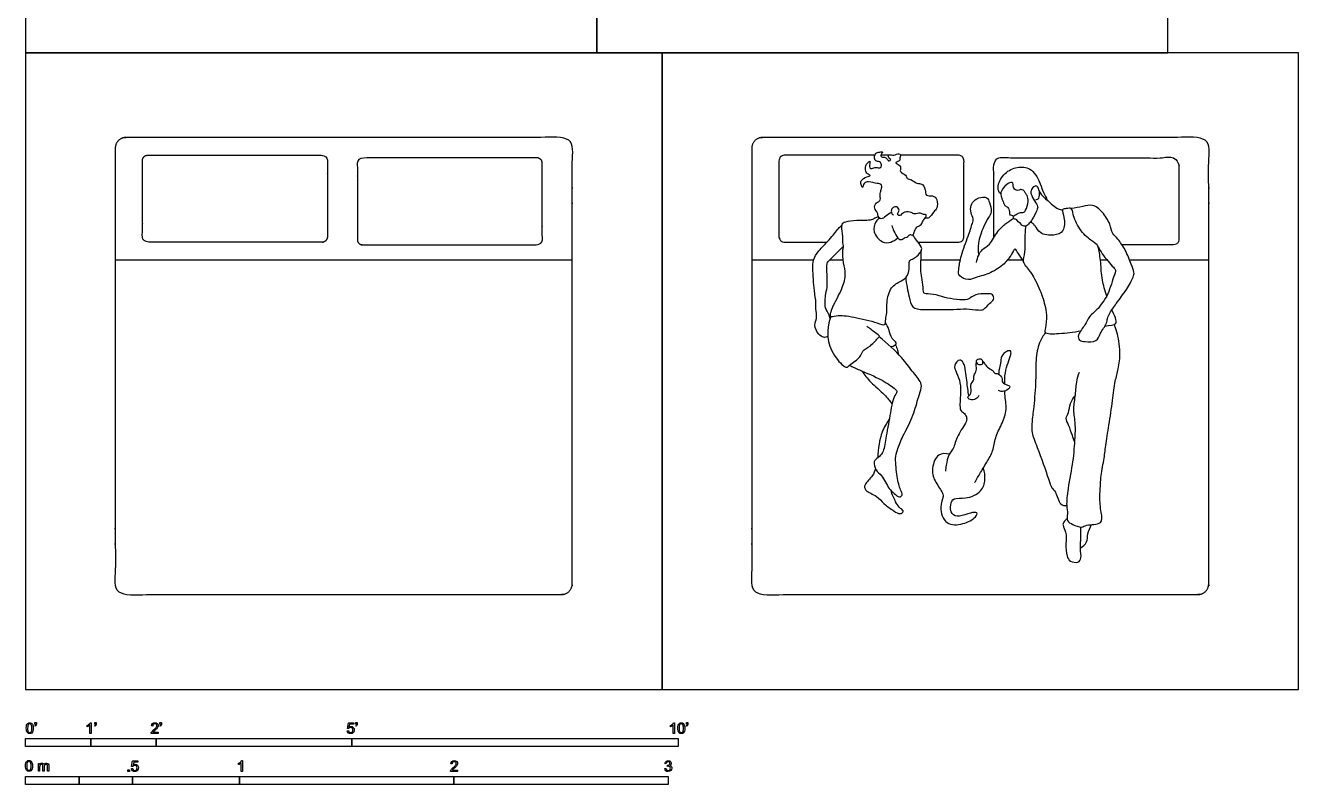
# Model space of a CAD drawing. Header units: millimetres. Extents: x 0 to 22.8, y -0.3 to 16.7.
# Drawn here: x 0.04 to 5.99, y -0.33 to 3.22 of the extents above; entities that cross this region are included whole.
import ezdxf

# ---------------------------------------------------------------- set-up
doc = ezdxf.new("R2010")
doc.units = ezdxf.units.MM
for name, color, linetype, true_color in [('AG-FURNITURE', 7, 'Continuous', 0x66ccff), ('AG-PEOPLE', 7, 'Continuous', 0xfc6666), ('N-SYMB', 7, 'Continuous', 0x800040), ('X-VIEWPORT', 7, 'Continuous', 0xfb0280), ('X-VPRT', 6, 'Continuous', 0xff00ff)]:
    doc.layers.add(name, color=color, linetype=linetype, true_color=true_color)

msp = doc.modelspace()

# ---------------------------------------------------------------- linework, layer by layer
at = {"layer": 'AG-FURNITURE'}
for p, q in [((4.0753, 2.6099), (4.0373, 2.6099)), ((0.4627, 2.121), (2.5963, 2.121)), ((3.4345, 2.121), (3.7234, 2.121)), ((3.7983, 2.121), (3.8597, 2.121)), ((4.2244, 2.121), (4.4081, 2.121)), ((4.629, 2.121), (4.6982, 2.121)), ((5.0622, 2.121), (5.0928, 2.121)), ((5.1981, 2.121), (5.5681, 2.121))]:
    msp.add_line(p, q, dxfattribs=at)
for points, weights, knots in [([(0.4627, 2.6417), (0.4627, 2.6925), (0.5135, 2.6925), (1.5295, 2.6925), (2.5455, 2.6925), (2.5963, 2.6925), (2.5963, 2.6417), (2.5963, 1.6257), (2.5963, 0.6097), (2.5963, 0.5589), (2.5455, 0.5589), (1.5295, 0.5589), (0.5135, 0.5589), (0.4627, 0.5589), (0.4627, 0.6097), (0.4627, 1.6257), (0.4627, 2.6417)], [1, 0.707106781187, 1, 1, 1, 0.707106781187, 1, 1, 1, 0.707106781187, 1, 1, 1, 0.707106781187, 1, 1, 1], [0, 0, 0, 3.141593, 3.141593, 59.808259, 59.808259, 62.949852, 62.949852, 139.140328, 139.140328, 142.281921, 142.281921, 198.948587, 198.948587, 202.09018, 202.09018, 278.280656, 278.280656, 278.280656]), ([(3.4345, 2.6417), (3.4345, 2.6925), (3.4853, 2.6925), (4.5013, 2.6925), (5.5173, 2.6925), (5.5681, 2.6925), (5.5681, 2.6417), (5.5681, 1.6257), (5.5681, 0.6097), (5.5681, 0.5589), (5.5173, 0.5589), (4.5013, 0.5589), (3.4853, 0.5589), (3.4345, 0.5589), (3.4345, 0.6097), (3.4345, 1.6257), (3.4345, 2.6417)], [1, 0.707106781187, 1, 1, 1, 0.707106781187, 1, 1, 1, 0.707106781187, 1, 1, 1, 0.707106781187, 1, 1, 1], [0, 0, 0, 3.141593, 3.141593, 59.808259, 59.808259, 62.949852, 62.949852, 139.140328, 139.140328, 142.281921, 142.281921, 198.948587, 198.948587, 202.09018, 202.09018, 278.280656, 278.280656, 278.280656]), ([(0.6151, 2.6099), (0.5897, 2.6099), (0.5897, 2.5845), (0.5897, 2.4067), (0.5897, 2.2289), (0.5897, 2.2035), (0.6151, 2.2035), (1.0215, 2.2035), (1.4279, 2.2035), (1.4533, 2.2035), (1.4533, 2.2289), (1.4533, 2.4067), (1.4533, 2.5845), (1.4533, 2.6099), (1.4279, 2.6099), (1.0215, 2.6099), (0.6151, 2.6099)], [1, 0.707106781187, 1, 1, 1, 0.707106781187, 1, 1, 1, 0.707106781187, 1, 1, 1, 0.707106781187, 1, 1, 1], [0, 0, 0, 1.570796, 1.570796, 19.070796, 19.070796, 20.641593, 20.641593, 45.112181, 45.112181, 46.682977, 46.682977, 64.182977, 64.182977, 65.753774, 65.753774, 90.224362, 90.224362, 90.224362]), ([(2.4312, 2.5972), (2.4566, 2.5972), (2.4566, 2.5718), (2.4566, 2.394), (2.4566, 2.2162), (2.4566, 2.1908), (2.4312, 2.1908), (2.0248, 2.1908), (1.6184, 2.1908), (1.593, 2.1908), (1.593, 2.2162), (1.593, 2.394), (1.593, 2.5718), (1.593, 2.5972), (1.6184, 2.5972), (2.0248, 2.5972), (2.4312, 2.5972)], [1, 0.707106781187, 1, 1, 1, 0.707106781187, 1, 1, 1, 0.707106781187, 1, 1, 1, 0.707106781187, 1, 1, 1], [0, 0, 0, 1.570796, 1.570796, 19.070796, 19.070796, 20.641593, 20.641593, 45.112181, 45.112181, 46.682977, 46.682977, 64.182977, 64.182977, 65.753774, 65.753774, 90.224362, 90.224362, 90.224362]), ([(4.0092, 2.6099), (3.798, 2.6099), (3.5869, 2.6099), (3.5615, 2.6099), (3.5615, 2.5845), (3.5615, 2.4067), (3.5615, 2.2289), (3.5615, 2.2035), (3.5869, 2.2035), (3.6862, 2.2035), (3.7855, 2.2035)], [1, 1, 1, 0.707106781187, 1, 1, 1, 0.707106781187, 1, 1, 1], [77.511178, 77.511178, 77.511178, 90.224362, 90.224362, 91.795158, 91.795158, 109.295158, 109.295158, 110.865954, 110.865954, 116.846591, 116.846591, 116.846591]), ([(4.2115, 2.2035), (4.3056, 2.2035), (4.3997, 2.2035), (4.4251, 2.2035), (4.4251, 2.2289), (4.4251, 2.4067), (4.4251, 2.5845), (4.4251, 2.6099), (4.3997, 2.6099), (4.2643, 2.6099), (4.1289, 2.6099)], [1, 1, 1, 0.707106781187, 1, 1, 1, 0.707106781187, 1, 1, 1], [39.446822, 39.446822, 39.446822, 45.112181, 45.112181, 46.682977, 46.682977, 64.182977, 64.182977, 65.753774, 65.753774, 73.905712, 73.905712, 73.905712]), ([(4.5648, 2.2246), (4.5648, 2.3982), (4.5648, 2.5718), (4.5648, 2.5972), (4.5902, 2.5972), (4.9966, 2.5972), (5.403, 2.5972), (5.4284, 2.5972), (5.4284, 2.5718), (5.4284, 2.394), (5.4284, 2.2162), (5.4284, 2.1908), (5.403, 2.1908), (5.2833, 2.1908), (5.1637, 2.1908)], [1, 1, 1, 0.707106781187, 1, 1, 1, 0.707106781187, 1, 1, 1, 0.707106781187, 1, 1, 1], [47.093694, 47.093694, 47.093694, 64.182977, 64.182977, 65.753774, 65.753774, 90.224362, 90.224362, 91.795158, 91.795158, 109.295158, 109.295158, 110.865954, 110.865954, 118.069311, 118.069311, 118.069311])]:
    msp.add_rational_spline(points, weights, degree=2, knots=knots, dxfattribs=at)
at = {"layer": 'AG-PEOPLE'}
for points, knots in [([(4.0864, 2.3447), (4.078, 2.3378), (4.0606, 2.3278), (4.0387, 2.3051), (4.0209, 2.327), (4.0254, 2.3408), (4.0024, 2.3606), (4.0129, 2.3901), (4.0384, 2.3941), (4.0318, 2.4194), (4.0355, 2.4421), (4.0418, 2.4549), (4.0419, 2.4762), (4.0182, 2.4769), (3.9812, 2.4871), (3.9567, 2.4836), (3.9524, 2.4504), (3.944, 2.4748), (3.9416, 2.4917), (3.9694, 2.5096), (3.9936, 2.5146), (3.9722, 2.522), (3.963, 2.5409), (3.966, 2.5669), (3.9894, 2.5876), (3.9841, 2.5688), (3.9842, 2.5409), (4.0054, 2.5541), (4.0234, 2.5507), (4.0404, 2.5493), (4.0404, 2.571), (4.0314, 2.5806), (4.0114, 2.5803), (4.0049, 2.6013), (4.014, 2.6243), (4.0357, 2.6245), (4.0502, 2.6255), (4.0342, 2.6131), (4.04, 2.5981), (4.0559, 2.6032), (4.0661, 2.5913), (4.0742, 2.5806), (4.0888, 2.5876), (4.0669, 2.6002), (4.0778, 2.6157), (4.0983, 2.6057), (4.1215, 2.6226), (4.1332, 2.6052), (4.1214, 2.5981), (4.1334, 2.5841), (4.0965, 2.5756), (4.1201, 2.5672), (4.1338, 2.5521), (4.121, 2.5304), (4.1567, 2.5195), (4.1568, 2.4978), (4.1828, 2.4977), (4.2032, 2.4742), (4.2309, 2.4805), (4.2463, 2.4496), (4.2447, 2.4162), (4.28, 2.424), (4.3032, 2.4035), (4.3015, 2.3604), (4.283, 2.3472), (4.2643, 2.3128), (4.2495, 2.3153), (4.2435, 2.316)], [0, 0, 0, 0, 0.326768, 0.615457, 0.872237, 1.079625, 1.37167, 1.661864, 1.918311, 2.183434, 2.459437, 2.680684, 2.911914, 3.167576, 3.530695, 3.7994, 4.055501, 4.274738, 4.510692, 4.837551, 5.066472, 5.277896, 5.538942, 5.836524, 6.09708, 6.296261, 6.563911, 6.798308, 7.053744, 7.260366, 7.496631, 7.696225, 7.932977, 8.179822, 8.445656, 8.709974, 8.872504, 9.083929, 9.277887, 9.486834, 9.707388, 9.909753, 10.073017, 10.313737, 10.507443, 10.764199, 11.047661, 11.253735, 11.43193, 11.620037, 11.894142, 12.107835, 12.361491, 12.600259, 12.910816, 13.145286, 13.409853, 13.719136, 13.99486, 14.311659, 14.606717, 14.905057, 15.206071, 15.558322, 15.834431, 16.174106, 16.417577, 16.417577, 16.417577, 16.417577]), ([(4.5967, 2.4291), (4.593, 2.4326), (4.5848, 2.4411), (4.5819, 2.479), (4.62, 2.5357), (4.6808, 2.5592), (4.7462, 2.5496), (4.7841, 2.4747), (4.7921, 2.4395), (4.8113, 2.4101), (4.8115, 2.4018)], [0, 0, 0, 0, 0.232049, 0.576867, 1.055713, 1.526265, 1.983386, 2.501772, 2.884941, 3.234108, 3.234108, 3.234108, 3.234108]), ([(4.7608, 2.4018), (4.7657, 2.4032), (4.7783, 2.4067), (4.7798, 2.4399), (4.7678, 2.4706), (4.7508, 2.4626), (4.7438, 2.4552), (4.7367, 2.4432), (4.7379, 2.4271), (4.7535, 2.3957), (4.772, 2.371), (4.7665, 2.3516), (4.7447, 2.3091), (4.7316, 2.2927), (4.7128, 2.2737), (4.6914, 2.2829), (4.6886, 2.295), (4.6766, 2.2966), (4.675, 2.3121), (4.6571, 2.3087), (4.6532, 2.3265), (4.6708, 2.3321), (4.6828, 2.3439), (4.703, 2.3399), (4.7153, 2.3526), (4.729, 2.3941), (4.7234, 2.4137), (4.717, 2.4267), (4.7107, 2.4336), (4.7065, 2.4463), (4.6874, 2.4516), (4.6767, 2.4413), (4.6528, 2.4544), (4.6571, 2.4721), (4.6493, 2.4864), (4.6218, 2.4754), (4.5924, 2.4369), (4.5999, 2.4138), (4.6097, 2.3874), (4.6142, 2.3744), (4.6325, 2.3669), (4.6388, 2.3481), (4.635, 2.3281), (4.6491, 2.3309), (4.6576, 2.3257)], [-6.358317, -6.358317, -6.358317, -6.358317, -6.132779, -5.808326, -5.499888, -5.287527, -5.097332, -4.890335, -4.66394, -4.316707, -4.002862, -3.751062, -3.353618, -3.07385, -2.793452, -2.539582, -2.347965, -2.165921, -1.96671, -1.751565, -1.551135, -1.318159, -1.081529, -0.837788, -0.607855, -0.231638, 0.089378, 0.089378, 0.304522, 0.511371, 0.748707, 0.958882, 1.227977, 1.46397, 1.661919, 1.953068, 2.348318, 2.626973, 2.93231, 3.142839, 3.386307, 3.643302, 3.870614, 4.084926, 4.084926, 4.084926, 4.084926]), ([(4.7774, 2.439), (4.7812, 2.432), (4.7905, 2.418), (4.8121, 2.4021), (4.8395, 2.3767), (4.864, 2.3579), (4.8789, 2.3552), (4.8859, 2.3545)], [0, 0, 0, 0, 0.280442, 0.577025, 0.930099, 1.246695, 1.510897, 1.510897, 1.510897, 1.510897]), ([(4.7019, 2.1148), (4.6946, 2.1277), (4.6787, 2.1482), (4.6632, 2.1821), (4.646, 2.142), (4.6143, 2.1001), (4.5527, 2.058), (4.4829, 2.0406), (4.4484, 2.0237), (4.3985, 2.0422), (4.4003, 2.0783), (4.4105, 2.1441), (4.4445, 2.2286), (4.464, 2.2898), (4.471, 2.3132), (4.4552, 2.3409), (4.4553, 2.3759), (4.4748, 2.4042), (4.5121, 2.4168), (4.5361, 2.412), (4.5445, 2.3881), (4.5571, 2.3445), (4.5386, 2.3185), (4.5145, 2.2739), (4.4878, 2.1987), (4.491, 2.1611), (4.4938, 2.1427)], [0, 0, 0, 0, 0.381346, 0.661653, 0.970182, 1.399215, 1.894679, 2.377435, 2.731751, 3.109201, 3.423396, 3.890456, 4.451484, 4.90594, 5.174199, 5.485316, 5.817212, 6.144104, 6.497076, 6.758027, 7.036592, 7.412995, 7.722842, 8.13148, 8.640975, 9.069112, 9.069112, 9.069112, 9.069112]), ([(5.0523, 2.1805), (5.057, 2.1717), (5.0727, 2.1433), (5.1212, 2.087), (5.1362, 2.0744), (5.1218, 2.0382), (5.097, 1.9507), (5.0649, 1.916), (5.0539, 1.893), (5.0058, 1.857), (4.9949, 1.8174), (4.9536, 1.7749), (4.9625, 1.742), (4.9912, 1.7388), (5.0479, 1.7369), (5.0596, 1.7797), (5.0929, 1.8215), (5.0937, 1.8481), (5.1067, 1.875), (5.1371, 1.9195), (5.1837, 1.9795), (5.2161, 2.0385), (5.2215, 2.0643), (5.2047, 2.1036), (5.1806, 2.1665), (5.1458, 2.2192), (5.1161, 2.2423), (5.1087, 2.2907), (5.0737, 2.3446), (5.0266, 2.3838), (4.9794, 2.3687), (4.9443, 2.3643), (4.9267, 2.3601)], [0.751212, 0.751212, 0.751212, 0.751212, 1.030811, 1.549674, 1.779008, 2.111997, 2.6686, 3.054227, 3.33972, 3.767706, 4.144944, 4.571528, 4.858908, 5.155512, 5.561477, 5.922475, 6.337435, 6.624273, 6.925536, 7.343773, 7.857609, 8.321825, 8.601188, 8.962714, 9.442841, 9.896727, 10.235428, 10.622095, 11.08636, 11.514557, 11.899424, 12.320511, 12.320511, 12.320511, 12.320511]), ([(4.0266, 2.3215), (4.0204, 2.3197), (4.0072, 2.3159), (3.9928, 2.3031), (3.9242, 2.3071), (3.8742, 2.2996), (3.8478, 2.2864), (3.8585, 2.2428), (3.8579, 2.194), (3.8629, 2.1819), (3.8553, 2.165), (3.8603, 2.1037), (3.8743, 2.0552), (3.8586, 1.9871), (3.8165, 1.916), (3.7908, 1.8487), (3.8345, 1.8662), (3.9124, 1.8545), (4.0128, 1.8317), (4.06, 1.8091), (4.0582, 1.8466), (4.0668, 1.8738), (4.0631, 1.9236), (4.0796, 1.9956), (4.1299, 2.0214), (4.1685, 2.0434), (4.1703, 2.1022), (4.1695, 2.121), (4.1925, 2.1233), (4.2305, 2.1627), (4.2273, 2.1833), (4.2029, 2.2145), (4.1924, 2.2295), (4.1865, 2.2373)], [0, 0, 0, 0, 0.251205, 0.491892, 0.960695, 1.380596, 1.649876, 2.019664, 2.423431, 2.615601, 2.845096, 3.288132, 3.702253, 4.166451, 4.716502, 5.124808, 5.421331, 5.942865, 6.54587, 6.893204, 7.182241, 7.4949, 7.898502, 8.37904, 8.797225, 9.167113, 9.591921, 9.81409, 10.0664, 10.478207, 10.726083, 11.078367, 11.387661, 11.387661, 11.387661, 11.387661]), ([(4.0885, 2.2822), (4.091, 2.273), (4.0974, 2.2558), (4.1137, 2.2211), (4.1355, 2.212), (4.1495, 2.2276), (4.1647, 2.2277), (4.1652, 2.2346), (4.1727, 2.2369), (4.1746, 2.2423), (4.1862, 2.2317), (4.1932, 2.2501), (4.2003, 2.2702), (4.2079, 2.2769), (4.2279, 2.2846), (4.2327, 2.3038), (4.2453, 2.3163), (4.2518, 2.3337), (4.2346, 2.3309), (4.2222, 2.3437), (4.1929, 2.3309), (4.1804, 2.3448), (4.1497, 2.3463), (4.1393, 2.3382), (4.121, 2.3223), (4.1125, 2.3378), (4.1254, 2.3472), (4.1179, 2.3704), (4.0962, 2.37), (4.0853, 2.3566), (4.0859, 2.3408), (4.0917, 2.3328), (4.0952, 2.3297)], [0, 0, 0, 0, 0.30668, 0.657472, 0.906771, 1.156169, 1.362159, 1.490723, 1.644228, 1.754401, 1.934186, 2.157795, 2.42784, 2.60845, 2.860843, 3.107792, 3.357819, 3.561752, 3.758239, 3.99055, 4.287797, 4.525264, 4.826772, 5.045865, 5.298853, 5.482625, 5.69243, 5.942603, 6.184853, 6.411496, 6.630997, 6.845093, 6.845093, 6.845093, 6.845093]), ([(5.0915, 1.9522), (5.0831, 1.977), (5.0663, 2.0368), (5.0658, 2.1036), (5.0548, 2.1742), (5.0486, 2.1925), (5.0144, 2.2133), (4.9616, 2.2611), (4.9335, 2.3307), (4.9311, 2.366), (4.9031, 2.3601), (4.8784, 2.3578), (4.8966, 2.3173), (4.8952, 2.2508), (4.8456, 2.2326), (4.7783, 2.2394), (4.7611, 2.2772), (4.7512, 2.2856), (4.7411, 2.2945), (4.7357, 2.2982)], [7.094603, 7.094603, 7.094603, 7.094603, 7.499755, 8.021024, 8.489559, 8.727878, 9.071922, 9.563609, 10.064218, 10.362397, 10.639144, 10.881423, 11.225356, 11.675058, 12.06336, 12.520956, 12.86448, 13.070506, 13.323505, 13.323505, 13.323505, 13.323505]), ([(3.7901, 1.7631), (3.7836, 1.7601), (3.7675, 1.7564), (3.7448, 1.773), (3.7211, 1.8179), (3.7429, 1.8481), (3.7304, 1.8926), (3.736, 1.9234), (3.7249, 1.9777), (3.7187, 2.0804), (3.7191, 2.1192), (3.7474, 2.1669), (3.7961, 2.2115), (3.838, 2.2677), (3.8487, 2.2772), (3.8536, 2.282)], [0, 0, 0, 0, 0.26446, 0.560078, 0.948207, 1.279751, 1.65435, 1.968531, 2.397165, 2.979251, 3.336464, 3.742937, 4.225648, 4.696932, 4.955734, 4.955734, 4.955734, 4.955734]), ([(4.0315, 2.3159), (4.0267, 2.3129), (4.0084, 2.2969), (3.9966, 2.2503), (4.0411, 2.1983), (4.0839, 2.2013), (4.1071, 2.2149), (4.1161, 2.2239)], [0, 0, 0, 0, 0.236636, 0.65104, 1.095694, 1.452359, 1.8068, 1.8068, 1.8068, 1.8068]), ([(4.4843, 2.1088), (4.4857, 2.1204), (4.4925, 2.1431), (4.5101, 2.1729), (4.5491, 2.1906), (4.5795, 2.2565), (4.6199, 2.2904), (4.6445, 2.3074), (4.6572, 2.3144)], [0, 0, 0, 0, 0.339736, 0.666525, 1.030672, 1.511459, 1.92907, 2.306774, 2.306774, 2.306774, 2.306774]), ([(4.713, 2.2788), (4.7119, 2.2681), (4.7085, 2.2473), (4.7122, 2.1597), (4.6963, 2.1121), (4.7186, 2.0884), (4.758, 2.0335), (4.7913, 1.9524), (4.8028, 1.9101), (4.8132, 1.8638), (4.808, 1.8058), (4.7947, 1.7748), (4.8728, 1.7757), (4.9373, 1.784), (4.97, 1.7899)], [0, 0, 0, 0, 0.324374, 0.86036, 1.253469, 1.551364, 2.025622, 2.565633, 2.943061, 3.336889, 3.778834, 4.040537, 4.502279, 5.039229, 5.039229, 5.039229, 5.039229]), ([(3.8001, 1.8467), (3.7983, 1.8542), (3.795, 1.8706), (3.7726, 1.8962), (3.7796, 1.9659), (3.79, 2.0005), (3.7837, 2.0803), (3.7858, 2.1004), (3.787, 2.111), (3.8117, 2.133), (3.8417, 2.165), (3.8548, 2.1776), (3.8613, 2.1839)], [0, 0, 0, 0, 0.275612, 0.600546, 1.061468, 1.433127, 1.937431, 2.19048, 2.359538, 2.681559, 3.068161, 3.366404, 3.366404, 3.366404, 3.366404]), ([(4.1536, 2.0379), (4.1553, 2.0078), (4.1691, 1.952), (4.1801, 1.8935), (4.2427, 1.8871), (4.3945, 1.8899), (4.4451, 1.8936), (4.5034, 1.8849), (4.52, 1.8903), (4.5435, 1.9185), (4.5679, 1.9324), (4.5605, 1.9632), (4.536, 1.9617), (4.4913, 1.9662), (4.4542, 1.944), (4.4417, 1.9323), (4.3882, 1.9363), (4.3355, 1.9437), (4.2856, 1.9625), (4.2423, 1.9624), (4.2362, 1.9676), (4.2333, 2.0079), (4.2261, 2.0474), (4.2225, 2.0853), (4.2248, 2.1261), (4.2258, 2.1525), (4.2266, 2.1658)], [0, 0, 0, 0, 0.54448, 0.949607, 1.375926, 2.082909, 2.51824, 2.935717, 3.17009, 3.510899, 3.80607, 4.079034, 4.340955, 4.729426, 5.095283, 5.323982, 5.727322, 6.157256, 6.585813, 6.945534, 7.083431, 7.433745, 7.811657, 8.162105, 8.527477, 8.889098, 8.889098, 8.889098, 8.889098]), ([(3.8039, 1.8574), (3.7988, 1.8441), (3.7908, 1.8156), (3.7859, 1.7486), (3.8179, 1.6655), (3.8787, 1.6092), (3.8906, 1.6341), (3.9461, 1.6645), (3.9483, 1.6995), (3.9907, 1.716), (4.0238, 1.7578), (4.0344, 1.7648), (4.008, 1.7821), (3.9855, 1.8015), (3.9719, 1.8113)], [0, 0, 0, 0, 0.374458, 0.834505, 1.392317, 1.861138, 2.106747, 2.551904, 2.866366, 3.243187, 3.661222, 3.817182, 4.102118, 4.508179, 4.508179, 4.508179, 4.508179]), ([(5.0836, 1.8121), (5.1058, 1.8152), (5.1426, 1.8178), (5.1334, 1.8494), (5.1224, 1.8739), (5.1162, 1.8883)], [5.706297, 5.706297, 5.706297, 5.706297, 6.113148, 6.40196, 6.707517, 6.707517, 6.707517, 6.707517]), ([(4.0826, 1.7166), (4.0901, 1.7162), (4.1049, 1.7218), (4.1123, 1.7361), (4.084, 1.7514), (4.0772, 1.7982), (4.0643, 1.8175), (4.0584, 1.8276)], [0, 0, 0, 0, 0.272553, 0.461874, 0.755521, 1.143452, 1.482936, 1.482936, 1.482936, 1.482936]), ([(4.9624, 1.596), (4.9574, 1.5809), (4.9478, 1.5499), (4.9444, 1.4826), (4.9321, 1.4187), (4.9483, 1.3529), (4.9384, 1.2357), (4.9345, 1.1803), (4.9094, 1.0551), (4.902, 0.9765), (4.9106, 0.9381), (4.903, 0.9013), (4.9325, 0.8852), (4.9758, 0.8681), (4.9953, 0.8884), (5.0773, 0.8825), (5.0645, 0.9451), (5.0567, 1.0146), (5.0637, 1.0651), (5.0619, 1.1056), (5.0796, 1.1885), (5.0868, 1.2547), (5.1021, 1.3516), (5.1196, 1.463), (5.1295, 1.5536), (5.1469, 1.6135), (5.158, 1.689), (5.1414, 1.7848), (5.1308, 1.8081), (5.1257, 1.8196)], [0, 0, 0, 0, 0.395934, 0.864647, 1.320235, 1.796604, 2.405081, 2.850831, 3.493509, 4.007119, 4.361003, 4.68356, 4.999083, 5.372156, 5.666186, 6.126441, 6.518376, 7.013023, 7.414016, 7.777833, 8.297116, 8.77304, 9.336133, 9.95385, 10.497568, 10.942788, 11.448072, 12.005723, 12.357098, 12.357098, 12.357098, 12.357098]), ([(3.8905, 1.6287), (3.9064, 1.6215), (3.9379, 1.6063), (4.0423, 1.5637), (4.1029, 1.5214), (4.1159, 1.5045), (4.092, 1.478), (4.0805, 1.3917), (4.0597, 1.2912), (4.0507, 1.2211), (4.0252, 1.1989), (3.9996, 1.1808), (4.0122, 1.1358), (4.0436, 1.1174), (4.0736, 1.0508), (4.0975, 1.0339), (4.122, 1.0073), (4.1434, 1.0254), (4.1246, 1.0491), (4.113, 1.1095), (4.1026, 1.1944), (4.1134, 1.2344), (4.1396, 1.3019), (4.1862, 1.3814), (4.2085, 1.4686), (4.225, 1.5139), (4.2293, 1.5501), (4.1792, 1.6043), (4.1364, 1.6678), (4.0669, 1.7328), (4.0292, 1.7614)], [0, 0, 0, 0, 0.413891, 1.0292, 1.520829, 1.741023, 2.045745, 2.580239, 3.179945, 3.648123, 3.967751, 4.266302, 4.621012, 4.973421, 5.44902, 5.773769, 6.088338, 6.325707, 6.60669, 7.064629, 7.592803, 7.959139, 8.435959, 8.996992, 9.540995, 9.933259, 10.256246, 10.726682, 11.241507, 11.924271, 11.924271, 11.924271, 11.924271]), ([(4.1053, 1.7252), (4.1091, 1.7168), (4.1152, 1.6994), (4.1177, 1.6873), (4.1187, 1.6812)], [0, 0, 0, 0, 0.3006479, 0.5470062, 0.5470062, 0.5470062, 0.5470062]), ([(4.8055, 1.7814), (4.7944, 1.7667), (4.7738, 1.7343), (4.7578, 1.6496), (4.7627, 1.5445), (4.7493, 1.426), (4.7419, 1.3585), (4.7397, 1.3111), (4.7693, 1.245), (4.8189, 1.1021), (4.8327, 1.0559), (4.8561, 1.0409), (4.8694, 0.9732), (4.8952, 0.9747), (4.9049, 0.9742)], [0, 0, 0, 0, 0.425072, 0.945908, 1.544354, 2.173002, 2.641548, 3.015299, 3.507702, 4.220093, 4.603925, 4.892944, 5.338843, 5.647898, 5.647898, 5.647898, 5.647898]), ([(4.6153, 1.5415), (4.6153, 1.5546), (4.6163, 1.5907), (4.6255, 1.6274), (4.6413, 1.6685), (4.6459, 1.6848), (4.6441, 1.6989), (4.623, 1.6958), (4.5969, 1.6724), (4.5974, 1.6389), (4.5886, 1.6102), (4.5874, 1.5949), (4.5868, 1.5873)], [3.689027, 3.689027, 3.689027, 3.689027, 3.928138, 4.338794, 4.710405, 4.946893, 5.128479, 5.362489, 5.692465, 6.019348, 6.331949, 6.604154, 6.604154, 6.604154, 6.604154]), ([(4.4488, 1.4869), (4.4462, 1.496), (4.4426, 1.5175), (4.4345, 1.5985), (4.4253, 1.6398), (4.4051, 1.6617), (4.3736, 1.6279), (4.392, 1.5933), (4.41, 1.5455), (4.4103, 1.491), (4.4023, 1.4179), (4.4245, 1.4096), (4.439, 1.3878), (4.4382, 1.3623), (4.3917, 1.3024), (4.3787, 1.2396), (4.3523, 1.2161), (4.3418, 1.1621), (4.3394, 1.1438), (4.3387, 1.1342)], [0.890834, 0.890834, 0.890834, 0.890834, 1.27952, 1.808875, 2.185667, 2.445626, 2.777648, 3.12314, 3.528634, 3.971027, 4.440334, 4.69128, 4.969484, 5.244681, 5.741501, 6.199698, 6.534395, 6.948227, 7.257029, 7.257029, 7.257029, 7.257029]), ([(4.4949, 1.4885), (4.4928, 1.4836), (4.4872, 1.4737), (4.4621, 1.4633), (4.434, 1.4788), (4.4674, 1.4978), (4.4486, 1.5359), (4.4756, 1.5608), (4.4687, 1.5833), (4.4865, 1.603), (4.4815, 1.6296), (4.4815, 1.6384), (4.4836, 1.6415)], [0, 0, 0, 0, 0.228333, 0.521446, 0.779072, 1.0649, 1.40565, 1.725652, 1.982104, 2.262831, 2.557564, 2.732951, 2.732951, 2.732951, 2.732951]), ([(4.4909, 1.6338), (4.4848, 1.6387), (4.4766, 1.6517), (4.5028, 1.6623), (4.5147, 1.6496), (4.5143, 1.6303), (4.4952, 1.6328), (4.4909, 1.6338)], [0, 0, 0, 0, 0.235174, 0.522926, 0.770191, 1.005824, 1.285788, 1.285788, 1.285788, 1.285788]), ([(4.5129, 1.6483), (4.5169, 1.6448), (4.524, 1.6311), (4.5388, 1.6155), (4.5623, 1.6051), (4.5676, 1.5887), (4.5859, 1.593), (4.6069, 1.5679), (4.6004, 1.5575), (4.6126, 1.538), (4.6444, 1.5355), (4.633, 1.5138), (4.6042, 1.5036), (4.5916, 1.5085), (4.5859, 1.5113)], [3.120635, 3.120635, 3.120635, 3.120635, 3.316528, 3.602048, 3.887091, 4.097785, 4.323521, 4.627263, 4.809394, 5.065084, 5.352723, 5.577655, 5.889914, 6.140543, 6.140543, 6.140543, 6.140543]), ([(3.9473, 1.603), (3.9607, 1.5848), (3.9872, 1.5494), (4.0558, 1.4927), (4.0781, 1.4636), (4.0894, 1.4491)], [0, 0, 0, 0, 0.471711, 1.005389, 1.430849, 1.430849, 1.430849, 1.430849]), ([(4.4749, 1.0813), (4.4841, 1.097), (4.5023, 1.1283), (4.5364, 1.1832), (4.5654, 1.2361), (4.5707, 1.3009), (4.6079, 1.3591), (4.6262, 1.4292), (4.6181, 1.4687), (4.6168, 1.4876), (4.6159, 1.5086)], [0, 0, 0, 0, 0.429434, 0.896122, 1.346241, 1.806268, 2.293, 2.783148, 3.140344, 3.476159, 3.476159, 3.476159, 3.476159]), ([(4.9414, 1.2726), (4.938, 1.2822), (4.9307, 1.301), (4.9159, 1.349), (4.8965, 1.3827), (4.9163, 1.408), (4.919, 1.452), (4.9348, 1.4749), (4.9432, 1.4856)], [0, 0, 0, 0, 0.315422, 0.724446, 1.065105, 1.366394, 1.741282, 2.108319, 2.108319, 2.108319, 2.108319]), ([(4.0767, 1.3772), (4.0634, 1.3585), (4.0385, 1.3189), (4.0222, 1.2383), (4.0234, 1.1982)], [0, 0, 0, 0, 0.475685, 1.103804, 1.103804, 1.103804, 1.103804]), ([(4.3562, 1.2137), (4.3405, 1.2171), (4.3004, 1.2215), (4.2717, 1.147), (4.2849, 1.0904), (4.3236, 1.0398), (4.3318, 1.0154), (4.3076, 0.9653), (4.3369, 0.8803), (4.4206, 0.8841), (4.4789, 0.9144), (4.4917, 0.9453), (4.4517, 0.9409), (4.4064, 0.9198), (4.3633, 0.9312), (4.3599, 0.9779), (4.3755, 1.0143), (4.4352, 1.0021), (4.5102, 1.036), (4.5265, 1.0948), (4.5216, 1.1321), (4.5153, 1.1491)], [0, 0, 0, 0, 0.39745, 0.867848, 1.312273, 1.759071, 2.033695, 2.445264, 2.943456, 3.434943, 3.902838, 4.156075, 4.463579, 4.88416, 5.228211, 5.596198, 5.91922, 6.339982, 6.843729, 7.27259, 7.695363, 7.695363, 7.695363, 7.695363]), ([(4.0119, 1.1457), (4.008, 1.1345), (4.0013, 1.1118), (3.9576, 1.075), (3.9624, 1.0399), (4.0209, 1.0212), (4.0497, 0.9826), (4.08, 0.962), (4.1117, 0.9381), (4.1329, 0.9343), (4.147, 0.9516), (4.1203, 0.9648), (4.1058, 0.9923), (4.0896, 1.026), (4.0847, 1.0441)], [0, 0, 0, 0, 0.342716, 0.760768, 1.053595, 1.485537, 1.882926, 2.231479, 2.590604, 2.842854, 3.057885, 3.332037, 3.657588, 4.0877, 4.0877, 4.0877, 4.0877]), ([(4.9072, 0.9125), (4.9009, 0.9089), (4.8909, 0.8978), (4.884, 0.8816), (4.906, 0.8488), (4.8991, 0.7977), (4.9035, 0.7386), (4.9188, 0.7122), (4.9604, 0.7045), (4.9755, 0.7312), (4.9663, 0.7748), (4.972, 0.8268), (4.9714, 0.8583), (4.9714, 0.8741)], [0, 0, 0, 0, 0.266544, 0.490149, 0.827708, 1.245489, 1.683596, 1.988691, 2.327499, 2.608303, 2.986575, 3.403494, 3.797394, 3.797394, 3.797394, 3.797394]), ([(4.9689, 0.7762), (4.9803, 0.783), (5.0027, 0.8028), (5.0009, 0.8432), (5.0138, 0.8716), (5.0206, 0.8855)], [0, 0, 0, 0, 0.361923, 0.716085, 1.105941, 1.105941, 1.105941, 1.105941])]:
    msp.add_open_spline(points, degree=3, knots=knots, dxfattribs=at)
at = {"layer": 'N-SYMB'}
for points in [[(0.0887, -0.0556), (0.0872, -0.0532)], [(0.0878, -0.0462), (0.0878, -0.039), (0.0944, -0.039), (0.0944, -0.0447)], [(0.0908, -0.0462), (0.0878, -0.0462)], [(0.3312, -0.058), (0.3312, -0.052)], [(0.3496, -0.0896), (0.3436, -0.0896), (0.3436, -0.0505)], [(0.3457, -0.0393), (0.3496, -0.0393), (0.3496, -0.0896)], [(0.3677, -0.0556), (0.3662, -0.0532)], [(0.3668, -0.0462), (0.3668, -0.039), (0.3734, -0.039), (0.3734, -0.0447)], [(0.3698, -0.0462), (0.3668, -0.0462)], [(0.6378, -0.0547), (0.6315, -0.0541)], [(0.6725, -0.0556), (0.671, -0.0532)], [(0.6716, -0.0462), (0.6716, -0.039), (0.6782, -0.039), (0.6782, -0.0447)], [(0.6746, -0.0462), (0.6716, -0.0462)], [(1.5525, -0.0667), (1.5468, -0.0661), (1.5516, -0.0402), (1.5766, -0.0402), (1.5766, -0.0462), (1.5564, -0.0462), (1.5537, -0.0598)], [(1.5869, -0.0556), (1.5854, -0.0532)], [(1.586, -0.0462), (1.586, -0.039), (1.5926, -0.039), (1.5926, -0.0447)], [(1.589, -0.0462), (1.586, -0.0462)], [(3.0548, -0.058), (3.0548, -0.052)], [(3.0732, -0.0896), (3.0672, -0.0896), (3.0672, -0.0505)], [(3.0693, -0.0393), (3.0732, -0.0393), (3.0732, -0.0896)], [(3.1301, -0.0556), (3.1286, -0.0532)], [(3.1292, -0.0462), (3.1292, -0.039), (3.1359, -0.039), (3.1359, -0.0447)], [(3.1325, -0.0462), (3.1292, -0.0462)], [(0.6634, -0.0839), (0.6634, -0.0896), (0.6306, -0.0896)], [(0.639, -0.0839), (0.6634, -0.0839)], [(1.5456, -0.0767), (1.5522, -0.0761)], [(0.1038, -0.2654), (0.1038, -0.2293), (0.1092, -0.2293), (0.1092, -0.2344)], [(0.5451, -0.2436), (0.5391, -0.243), (0.5439, -0.2171), (0.5689, -0.2171), (0.5689, -0.2232), (0.549, -0.2232), (0.5463, -0.2367)], [(1.0382, -0.2349), (1.0382, -0.2289)], [(1.0565, -0.2665), (1.0505, -0.2665), (1.0505, -0.2274)], [(1.0526, -0.2162), (1.0565, -0.2162), (1.0565, -0.2665)], [(2.0354, -0.2316), (2.0291, -0.231)], [(3.0354, -0.2304), (3.0291, -0.2295)], [(3.0409, -0.243), (3.0415, -0.2376)], [(0.1098, -0.2468), (0.1098, -0.2654), (0.1038, -0.2654)], [(0.1315, -0.2444), (0.1315, -0.2654), (0.1252, -0.2654), (0.1252, -0.2419)], [(0.1529, -0.2407), (0.1529, -0.2654), (0.1469, -0.2654), (0.1469, -0.2428)], [(0.5382, -0.2536), (0.5445, -0.253)], [(2.0611, -0.2608), (2.0611, -0.2665), (2.0282, -0.2665)], [(2.0367, -0.2608), (2.0611, -0.2608)], [(3.0285, -0.2536), (3.0348, -0.2527)]]:
    msp.add_lwpolyline(points, dxfattribs=at)
for points in [[(0.0436, -0.151), (0.0436, -0.1129), (0.3484, -0.1129), (0.3484, -0.151)], [(0.3484, -0.151), (0.3484, -0.1129), (0.6532, -0.1129), (0.6532, -0.151)], [(0.6532, -0.151), (0.6532, -0.1129), (1.5676, -0.1129), (1.5676, -0.151)], [(1.5676, -0.151), (1.5676, -0.1129), (3.0916, -0.1129), (3.0916, -0.151)], [(0.0436, -0.3279), (0.0436, -0.2898), (0.2936, -0.2898), (0.2936, -0.3279)], [(0.2936, -0.3279), (0.2936, -0.2898), (0.5436, -0.2898), (0.5436, -0.3279)], [(0.5222, -0.2665), (0.5222, -0.2596), (0.5291, -0.2596), (0.5291, -0.2665)], [(0.5436, -0.3279), (0.5436, -0.2898), (1.0436, -0.2898), (1.0436, -0.3279)], [(1.0436, -0.3279), (1.0436, -0.2898), (2.0436, -0.2898), (2.0436, -0.3279)], [(2.0436, -0.3279), (2.0436, -0.2898), (3.0436, -0.2898), (3.0436, -0.3279)]]:
    msp.add_lwpolyline(points, close=True, dxfattribs=at)
for points in [[(0.0474, -0.0649), (0.0474, -0.0592), (0.048, -0.0544), (0.0492, -0.0508)], [(0.0492, -0.0508), (0.0504, -0.0471), (0.0522, -0.0444), (0.0546, -0.0423)], [(0.057, -0.048), (0.0549, -0.0511), (0.0537, -0.0568), (0.0537, -0.0649)], [(0.0546, -0.0423), (0.057, -0.0405), (0.0601, -0.0393), (0.0637, -0.0393)], [(0.0637, -0.0444), (0.061, -0.0444), (0.0586, -0.0456), (0.057, -0.048)], [(0.0637, -0.0393), (0.0664, -0.0393), (0.0688, -0.0399), (0.0709, -0.0411)], [(0.0709, -0.0487), (0.0691, -0.0459), (0.0667, -0.0444), (0.0637, -0.0444)], [(0.0709, -0.0411), (0.073, -0.042), (0.0745, -0.0438), (0.076, -0.0456)], [(0.0739, -0.0649), (0.0739, -0.0568), (0.0727, -0.0514), (0.0709, -0.0487)], [(0.076, -0.0456), (0.0772, -0.0477), (0.0781, -0.0502), (0.079, -0.0532)], [(0.079, -0.0532), (0.0796, -0.0562), (0.0802, -0.0601), (0.0802, -0.0649)], [(0.0872, -0.0532), (0.0884, -0.0526), (0.0893, -0.052), (0.0899, -0.0508)], [(0.0932, -0.0514), (0.0923, -0.0532), (0.0908, -0.0547), (0.0887, -0.0556)], [(0.0899, -0.0508), (0.0905, -0.0496), (0.0908, -0.048), (0.0908, -0.0462)], [(0.0944, -0.0447), (0.0944, -0.0477), (0.0941, -0.0502), (0.0932, -0.0514)], [(0.3312, -0.052), (0.3345, -0.0505), (0.3375, -0.0483), (0.3402, -0.0462)], [(0.3375, -0.0547), (0.3351, -0.0562), (0.333, -0.0574), (0.3312, -0.058)], [(0.3436, -0.0505), (0.3421, -0.052), (0.3399, -0.0535), (0.3375, -0.0547)], [(0.3402, -0.0462), (0.3427, -0.0438), (0.3445, -0.0417), (0.3457, -0.0393)], [(0.3662, -0.0532), (0.3674, -0.0526), (0.3683, -0.052), (0.3689, -0.0508)], [(0.3722, -0.0514), (0.3713, -0.0532), (0.3698, -0.0547), (0.3677, -0.0556)], [(0.3689, -0.0508), (0.3695, -0.0496), (0.3698, -0.048), (0.3698, -0.0462)], [(0.3734, -0.0447), (0.3734, -0.0477), (0.3731, -0.0502), (0.3722, -0.0514)], [(0.6315, -0.0541), (0.6321, -0.0493), (0.6336, -0.0456), (0.6366, -0.0432)], [(0.6366, -0.0432), (0.6393, -0.0408), (0.6432, -0.0393), (0.6478, -0.0393)], [(0.6405, -0.0471), (0.6387, -0.049), (0.6378, -0.0514), (0.6378, -0.0547)], [(0.6478, -0.0444), (0.6447, -0.0444), (0.6423, -0.0453), (0.6405, -0.0471)], [(0.6478, -0.0393), (0.6526, -0.0393), (0.6565, -0.0408), (0.6592, -0.0435)], [(0.6547, -0.0471), (0.6529, -0.0453), (0.6505, -0.0444), (0.6478, -0.0444)], [(0.6544, -0.0607), (0.6562, -0.058), (0.6571, -0.0556), (0.6571, -0.0532)], [(0.6571, -0.0532), (0.6571, -0.0508), (0.6562, -0.0487), (0.6547, -0.0471)], [(0.6622, -0.0592), (0.6613, -0.0613), (0.6601, -0.0631), (0.6583, -0.0655)], [(0.6592, -0.0435), (0.6622, -0.0462), (0.6634, -0.0496), (0.6634, -0.0535)], [(0.6634, -0.0535), (0.6634, -0.0553), (0.6631, -0.0574), (0.6622, -0.0592)], [(0.671, -0.0532), (0.6722, -0.0526), (0.6731, -0.052), (0.6737, -0.0508)], [(0.677, -0.0514), (0.6761, -0.0532), (0.6746, -0.0547), (0.6725, -0.0556)], [(0.6737, -0.0508), (0.6743, -0.0496), (0.6746, -0.048), (0.6746, -0.0462)], [(0.6782, -0.0447), (0.6782, -0.0477), (0.6779, -0.0502), (0.677, -0.0514)], [(1.5537, -0.0598), (1.5567, -0.0577), (1.5601, -0.0565), (1.5634, -0.0565)], [(1.5634, -0.0565), (1.5676, -0.0565), (1.5712, -0.058), (1.5742, -0.061)], [(1.5854, -0.0532), (1.5866, -0.0526), (1.5875, -0.052), (1.5881, -0.0508)], [(1.5914, -0.0514), (1.5905, -0.0532), (1.589, -0.0547), (1.5869, -0.0556)], [(1.5881, -0.0508), (1.5887, -0.0496), (1.589, -0.048), (1.589, -0.0462)], [(1.5926, -0.0447), (1.5926, -0.0477), (1.5923, -0.0502), (1.5914, -0.0514)], [(3.0548, -0.052), (3.0581, -0.0505), (3.0612, -0.0483), (3.0639, -0.0462)], [(3.0612, -0.0547), (3.0587, -0.0562), (3.0566, -0.0574), (3.0548, -0.058)], [(3.0672, -0.0505), (3.0657, -0.052), (3.0636, -0.0535), (3.0612, -0.0547)], [(3.0639, -0.0462), (3.0663, -0.0438), (3.0681, -0.0417), (3.0693, -0.0393)], [(3.0889, -0.0649), (3.0889, -0.0592), (3.0895, -0.0544), (3.0907, -0.0508)], [(3.0907, -0.0508), (3.0922, -0.0471), (3.094, -0.0444), (3.0964, -0.0423)], [(3.0985, -0.048), (3.0964, -0.0511), (3.0952, -0.0568), (3.0952, -0.0649)], [(3.0964, -0.0423), (3.0985, -0.0405), (3.1018, -0.0393), (3.1054, -0.0393)], [(3.1051, -0.0444), (3.1024, -0.0444), (3.1003, -0.0456), (3.0985, -0.048)], [(3.1124, -0.0487), (3.1106, -0.0459), (3.1081, -0.0444), (3.1051, -0.0444)], [(3.1054, -0.0393), (3.1081, -0.0393), (3.1103, -0.0399), (3.1124, -0.0411)], [(3.1124, -0.0411), (3.1145, -0.042), (3.116, -0.0438), (3.1175, -0.0456)], [(3.1154, -0.0649), (3.1154, -0.0568), (3.1145, -0.0514), (3.1124, -0.0487)], [(3.1175, -0.0456), (3.1187, -0.0477), (3.1199, -0.0502), (3.1205, -0.0532)], [(3.1205, -0.0532), (3.1214, -0.0562), (3.1217, -0.0601), (3.1217, -0.0649)], [(3.1286, -0.0532), (3.1298, -0.0526), (3.1307, -0.052), (3.1313, -0.0508)], [(3.1347, -0.0514), (3.1337, -0.0532), (3.1322, -0.0547), (3.1301, -0.0556)], [(3.1313, -0.0508), (3.1319, -0.0496), (3.1325, -0.048), (3.1325, -0.0462)], [(3.1359, -0.0447), (3.1359, -0.0477), (3.1356, -0.0502), (3.1347, -0.0514)], [(0.0525, -0.0854), (0.0492, -0.0812), (0.0474, -0.0746), (0.0474, -0.0649)], [(0.0637, -0.0902), (0.0589, -0.0902), (0.0552, -0.089), (0.0525, -0.0854)], [(0.0537, -0.0649), (0.0537, -0.0733), (0.0546, -0.0788), (0.0567, -0.0815)], [(0.0567, -0.0815), (0.0586, -0.0842), (0.061, -0.0857), (0.0637, -0.0857)], [(0.0637, -0.0857), (0.0667, -0.0857), (0.0691, -0.0842), (0.0709, -0.0815)], [(0.073, -0.0878), (0.0706, -0.0896), (0.0676, -0.0902), (0.0637, -0.0902)], [(0.0709, -0.0815), (0.0727, -0.0788), (0.0739, -0.0733), (0.0739, -0.0649)], [(0.0784, -0.0794), (0.0772, -0.083), (0.0754, -0.0857), (0.073, -0.0878)], [(0.0802, -0.0649), (0.0802, -0.0709), (0.0796, -0.0758), (0.0784, -0.0794)], [(0.6306, -0.0896), (0.6303, -0.0884), (0.6306, -0.0869), (0.6312, -0.0854)], [(0.6312, -0.0854), (0.6321, -0.0833), (0.6333, -0.0809), (0.6351, -0.0788)], [(0.6351, -0.0788), (0.6372, -0.0767), (0.6396, -0.0743), (0.6432, -0.0712)], [(0.6417, -0.0806), (0.6405, -0.0815), (0.6396, -0.0827), (0.639, -0.0839)], [(0.6487, -0.0743), (0.645, -0.0773), (0.6426, -0.0794), (0.6417, -0.0806)], [(0.6432, -0.0712), (0.6487, -0.0667), (0.6523, -0.0631), (0.6544, -0.0607)], [(0.6583, -0.0655), (0.6562, -0.0676), (0.6532, -0.0703), (0.6487, -0.0743)], [(1.5507, -0.0869), (1.5477, -0.0842), (1.5462, -0.0809), (1.5456, -0.0767)], [(1.5619, -0.0902), (1.557, -0.0902), (1.5534, -0.0893), (1.5507, -0.0869)], [(1.5522, -0.0761), (1.5525, -0.0794), (1.5537, -0.0815), (1.5555, -0.0833)], [(1.5561, -0.0634), (1.5546, -0.0643), (1.5534, -0.0655), (1.5525, -0.0667)], [(1.5555, -0.0833), (1.557, -0.0848), (1.5591, -0.0857), (1.5619, -0.0857)], [(1.5616, -0.0619), (1.5597, -0.0619), (1.5579, -0.0625), (1.5561, -0.0634)], [(1.5694, -0.0649), (1.5673, -0.0631), (1.5649, -0.0619), (1.5616, -0.0619)], [(1.5619, -0.0857), (1.5646, -0.0857), (1.5673, -0.0845), (1.5694, -0.0821)], [(1.5748, -0.0845), (1.5718, -0.0887), (1.5673, -0.0902), (1.5619, -0.0902)], [(1.5724, -0.0733), (1.5724, -0.0697), (1.5712, -0.067), (1.5694, -0.0649)], [(1.5694, -0.0821), (1.5712, -0.08), (1.5724, -0.077), (1.5724, -0.0733)], [(1.5742, -0.061), (1.5772, -0.064), (1.5787, -0.0679), (1.5787, -0.0727)], [(1.5787, -0.0727), (1.5787, -0.0773), (1.5775, -0.0812), (1.5748, -0.0845)], [(3.094, -0.0854), (3.0907, -0.0812), (3.0889, -0.0746), (3.0889, -0.0649)], [(3.1054, -0.0902), (3.1006, -0.0902), (3.0967, -0.089), (3.094, -0.0854)], [(3.0952, -0.0649), (3.0952, -0.0733), (3.0964, -0.0788), (3.0982, -0.0815)], [(3.0982, -0.0815), (3.1, -0.0842), (3.1024, -0.0857), (3.1054, -0.0857)], [(3.1054, -0.0857), (3.1081, -0.0857), (3.1106, -0.0842), (3.1124, -0.0815)], [(3.1145, -0.0878), (3.1121, -0.0896), (3.1091, -0.0902), (3.1054, -0.0902)], [(3.1124, -0.0815), (3.1145, -0.0788), (3.1154, -0.0733), (3.1154, -0.0649)], [(3.1199, -0.0794), (3.1187, -0.083), (3.1169, -0.0857), (3.1145, -0.0878)], [(3.1217, -0.0649), (3.1217, -0.0709), (3.1211, -0.0758), (3.1199, -0.0794)], [(0.0436, -0.2407), (0.0436, -0.235), (0.0442, -0.2302), (0.0454, -0.2266)], [(0.0454, -0.2266), (0.0466, -0.223), (0.0484, -0.2203), (0.0508, -0.2181)], [(0.0532, -0.2239), (0.0511, -0.2269), (0.0499, -0.2326), (0.0499, -0.2407)], [(0.0508, -0.2181), (0.0532, -0.2163), (0.0562, -0.2151), (0.0598, -0.2151)], [(0.0598, -0.2203), (0.0571, -0.2203), (0.0547, -0.2215), (0.0532, -0.2239)], [(0.0598, -0.2151), (0.0626, -0.2151), (0.065, -0.2157), (0.0671, -0.2169)], [(0.0671, -0.2245), (0.0653, -0.2218), (0.0629, -0.2203), (0.0598, -0.2203)], [(0.0671, -0.2169), (0.0692, -0.2178), (0.0707, -0.2197), (0.0722, -0.2215)], [(0.0701, -0.2407), (0.0701, -0.2326), (0.0689, -0.2272), (0.0671, -0.2245)], [(0.0722, -0.2215), (0.0734, -0.2236), (0.0743, -0.226), (0.0752, -0.229)], [(0.0752, -0.229), (0.0758, -0.232), (0.0764, -0.2359), (0.0764, -0.2407)], [(0.1092, -0.2344), (0.1104, -0.2326), (0.112, -0.2311), (0.1138, -0.2302)], [(0.1141, -0.2353), (0.1126, -0.2362), (0.1117, -0.2374), (0.1107, -0.2392)], [(0.1138, -0.2302), (0.1156, -0.229), (0.1177, -0.2284), (0.1201, -0.2284)], [(0.1189, -0.2338), (0.1171, -0.2338), (0.1156, -0.2341), (0.1141, -0.2353)], [(0.1237, -0.2359), (0.1228, -0.2344), (0.121, -0.2338), (0.1189, -0.2338)], [(0.1201, -0.2284), (0.1228, -0.2284), (0.1252, -0.229), (0.1267, -0.2302)], [(0.1252, -0.2419), (0.1252, -0.2392), (0.1249, -0.2371), (0.1237, -0.2359)], [(0.1267, -0.2302), (0.1285, -0.2314), (0.1297, -0.2329), (0.1303, -0.2347)], [(0.1303, -0.2347), (0.1333, -0.2305), (0.137, -0.2284), (0.1418, -0.2284)], [(0.1339, -0.2362), (0.1321, -0.238), (0.1315, -0.2407), (0.1315, -0.2444)], [(0.1403, -0.2338), (0.1379, -0.2338), (0.1357, -0.2347), (0.1339, -0.2362)], [(0.1439, -0.2347), (0.143, -0.2341), (0.1418, -0.2338), (0.1403, -0.2338)], [(0.1418, -0.2284), (0.1454, -0.2284), (0.1481, -0.2296), (0.1499, -0.2314)], [(0.1463, -0.2374), (0.1457, -0.2362), (0.1451, -0.2353), (0.1439, -0.2347)], [(0.1469, -0.2428), (0.1469, -0.2401), (0.1466, -0.2386), (0.1463, -0.2374)], [(0.1499, -0.2314), (0.152, -0.2335), (0.1529, -0.2365), (0.1529, -0.2407)], [(0.5463, -0.2367), (0.5493, -0.2346), (0.5523, -0.2334), (0.5556, -0.2334)], [(0.5556, -0.2334), (0.5601, -0.2334), (0.5638, -0.2349), (0.5668, -0.2379)], [(1.0382, -0.2289), (1.0415, -0.2274), (1.0445, -0.2253), (1.0472, -0.2232)], [(1.0445, -0.2316), (1.0421, -0.2331), (1.04, -0.2343), (1.0382, -0.2349)], [(1.0505, -0.2274), (1.049, -0.2289), (1.0469, -0.2304), (1.0445, -0.2316)], [(1.0472, -0.2232), (1.0496, -0.2207), (1.0514, -0.2186), (1.0526, -0.2162)], [(2.0291, -0.231), (2.0297, -0.2262), (2.0312, -0.2226), (2.0342, -0.2201)], [(2.0342, -0.2201), (2.037, -0.2177), (2.0409, -0.2162), (2.0454, -0.2162)], [(2.0382, -0.2241), (2.0364, -0.2259), (2.0354, -0.2283), (2.0354, -0.2316)], [(2.0454, -0.2214), (2.0424, -0.2214), (2.04, -0.2223), (2.0382, -0.2241)], [(2.0409, -0.2482), (2.0463, -0.2436), (2.0499, -0.24), (2.052, -0.2376)], [(2.0454, -0.2162), (2.0502, -0.2162), (2.0541, -0.2177), (2.0568, -0.2204)], [(2.0523, -0.2241), (2.0505, -0.2223), (2.0481, -0.2214), (2.0454, -0.2214)], [(2.052, -0.2376), (2.0538, -0.2349), (2.0547, -0.2325), (2.0547, -0.2301)], [(2.0547, -0.2301), (2.0547, -0.2277), (2.0538, -0.2256), (2.0523, -0.2241)], [(2.0598, -0.2361), (2.0589, -0.2382), (2.0577, -0.24), (2.0559, -0.2424)], [(2.0568, -0.2204), (2.0598, -0.2232), (2.0611, -0.2265), (2.0611, -0.2304)], [(2.0611, -0.2304), (2.0611, -0.2322), (2.0607, -0.2343), (2.0598, -0.2361)], [(3.0291, -0.2295), (3.03, -0.2253), (3.0315, -0.222), (3.0342, -0.2198)], [(3.0342, -0.2198), (3.037, -0.2174), (3.0403, -0.2162), (3.0442, -0.2162)], [(3.0385, -0.2238), (3.037, -0.2253), (3.0357, -0.2274), (3.0354, -0.2304)], [(3.0445, -0.2214), (3.0421, -0.2214), (3.04, -0.2223), (3.0385, -0.2238)], [(3.0415, -0.2376), (3.0418, -0.2376), (3.0421, -0.2376), (3.0424, -0.2376)], [(3.0424, -0.2376), (3.0451, -0.2376), (3.0475, -0.237), (3.0496, -0.2355)], [(3.0442, -0.2162), (3.0469, -0.2162), (3.0496, -0.2168), (3.0517, -0.218)], [(3.0502, -0.2238), (3.0487, -0.2223), (3.0469, -0.2214), (3.0445, -0.2214)], [(3.0496, -0.2355), (3.0517, -0.2343), (3.0526, -0.2322), (3.0526, -0.2292)], [(3.0526, -0.2292), (3.0526, -0.2271), (3.0517, -0.2253), (3.0502, -0.2238)], [(3.0517, -0.218), (3.0541, -0.2192), (3.0559, -0.2211), (3.0571, -0.2229)], [(3.0571, -0.2352), (3.0559, -0.237), (3.0544, -0.2385), (3.052, -0.2394)], [(3.0571, -0.2229), (3.0583, -0.225), (3.0589, -0.2271), (3.0589, -0.2295)], [(3.0589, -0.2295), (3.0589, -0.2316), (3.0583, -0.2334), (3.0571, -0.2352)], [(0.0487, -0.2612), (0.0454, -0.257), (0.0436, -0.2504), (0.0436, -0.2407)], [(0.0598, -0.266), (0.055, -0.266), (0.0514, -0.2648), (0.0487, -0.2612)], [(0.0499, -0.2407), (0.0499, -0.2492), (0.0508, -0.2546), (0.0529, -0.2573)], [(0.0529, -0.2573), (0.0547, -0.26), (0.0571, -0.2615), (0.0598, -0.2615)], [(0.0598, -0.2615), (0.0629, -0.2615), (0.0653, -0.26), (0.0671, -0.2573)], [(0.0692, -0.2636), (0.0668, -0.2654), (0.0638, -0.266), (0.0598, -0.266)], [(0.0671, -0.2573), (0.0689, -0.2546), (0.0701, -0.2492), (0.0701, -0.2407)], [(0.0746, -0.2552), (0.0734, -0.2588), (0.0716, -0.2615), (0.0692, -0.2636)], [(0.0764, -0.2407), (0.0764, -0.2468), (0.0758, -0.2516), (0.0746, -0.2552)], [(0.1107, -0.2392), (0.1101, -0.241), (0.1098, -0.2435), (0.1098, -0.2468)], [(0.543, -0.2638), (0.5403, -0.2611), (0.5385, -0.2578), (0.5382, -0.2536)], [(0.5541, -0.2671), (0.5496, -0.2671), (0.546, -0.2662), (0.543, -0.2638)], [(0.5445, -0.253), (0.5451, -0.2563), (0.546, -0.2584), (0.5478, -0.2602)], [(0.5487, -0.2403), (0.5472, -0.2412), (0.546, -0.2424), (0.5451, -0.2436)], [(0.5478, -0.2602), (0.5496, -0.2617), (0.5517, -0.2626), (0.5541, -0.2626)], [(0.5541, -0.2388), (0.552, -0.2388), (0.5502, -0.2394), (0.5487, -0.2403)], [(0.562, -0.2418), (0.5598, -0.24), (0.5571, -0.2388), (0.5541, -0.2388)], [(0.5541, -0.2626), (0.5571, -0.2626), (0.5595, -0.2614), (0.5617, -0.259)], [(0.5674, -0.2614), (0.5641, -0.2656), (0.5598, -0.2671), (0.5541, -0.2671)], [(0.5617, -0.259), (0.5638, -0.2569), (0.5647, -0.2539), (0.5647, -0.2503)], [(0.5647, -0.2503), (0.5647, -0.2467), (0.5638, -0.2439), (0.562, -0.2418)], [(0.5668, -0.2379), (0.5698, -0.2409), (0.5713, -0.2448), (0.5713, -0.2497)], [(0.5713, -0.2497), (0.5713, -0.2542), (0.5701, -0.2581), (0.5674, -0.2614)], [(2.0282, -0.2665), (2.0279, -0.2653), (2.0282, -0.2638), (2.0288, -0.2623)], [(2.0288, -0.2623), (2.0297, -0.2602), (2.0309, -0.2578), (2.0327, -0.2557)], [(2.0327, -0.2557), (2.0348, -0.2536), (2.0373, -0.2512), (2.0409, -0.2482)], [(2.0394, -0.2575), (2.0382, -0.2584), (2.0373, -0.2596), (2.0367, -0.2608)], [(2.0463, -0.2512), (2.0427, -0.2542), (2.0403, -0.2563), (2.0394, -0.2575)], [(2.0559, -0.2424), (2.0538, -0.2445), (2.0508, -0.2473), (2.0463, -0.2512)], [(3.0336, -0.2635), (3.0306, -0.2611), (3.0291, -0.2575), (3.0285, -0.2536)], [(3.0445, -0.2671), (3.0403, -0.2671), (3.0364, -0.2662), (3.0336, -0.2635)], [(3.0348, -0.2527), (3.0354, -0.256), (3.0367, -0.2587), (3.0385, -0.2602)], [(3.0385, -0.2602), (3.04, -0.2617), (3.0421, -0.2626), (3.0445, -0.2626)], [(3.0451, -0.2421), (3.0439, -0.2421), (3.0424, -0.2424), (3.0409, -0.243)], [(3.0445, -0.2626), (3.0475, -0.2626), (3.0499, -0.2614), (3.052, -0.2596)], [(3.0565, -0.2629), (3.0535, -0.2659), (3.0493, -0.2671), (3.0445, -0.2671)], [(3.052, -0.2451), (3.0502, -0.2433), (3.0478, -0.2421), (3.0451, -0.2421)], [(3.052, -0.2394), (3.055, -0.2403), (3.0574, -0.2415), (3.0589, -0.2439)], [(3.055, -0.2521), (3.055, -0.2491), (3.0538, -0.247), (3.052, -0.2451)], [(3.052, -0.2596), (3.0538, -0.2575), (3.055, -0.2551), (3.055, -0.2521)], [(3.0614, -0.2518), (3.0614, -0.2563), (3.0598, -0.2599), (3.0565, -0.2629)], [(3.0589, -0.2439), (3.0604, -0.2461), (3.0614, -0.2488), (3.0614, -0.2518)]]:
    msp.add_open_spline(points, degree=3, dxfattribs=at)
at = {"layer": 'X-VIEWPORT'}
for points in [[(0.0436, 5.7545), (0.0436, 3.0875), (2.7106, 3.0875), (2.7106, 5.7545)], [(2.7106, 5.7545), (2.7106, 3.0875), (5.3776, 3.0875), (5.3776, 5.7545)]]:
    msp.add_lwpolyline(points, close=True, dxfattribs=at)
at = {"layer": 'X-VPRT'}
for points in [[(0.0436, 3.0875), (0.0436, 0.1157), (3.0154, 0.1157), (3.0154, 3.0875)], [(3.0154, 3.0875), (3.0154, 0.1157), (5.9872, 0.1157), (5.9872, 3.0875)]]:
    msp.add_lwpolyline(points, close=True, dxfattribs=at)

doc.saveas('drawing.dxf')
